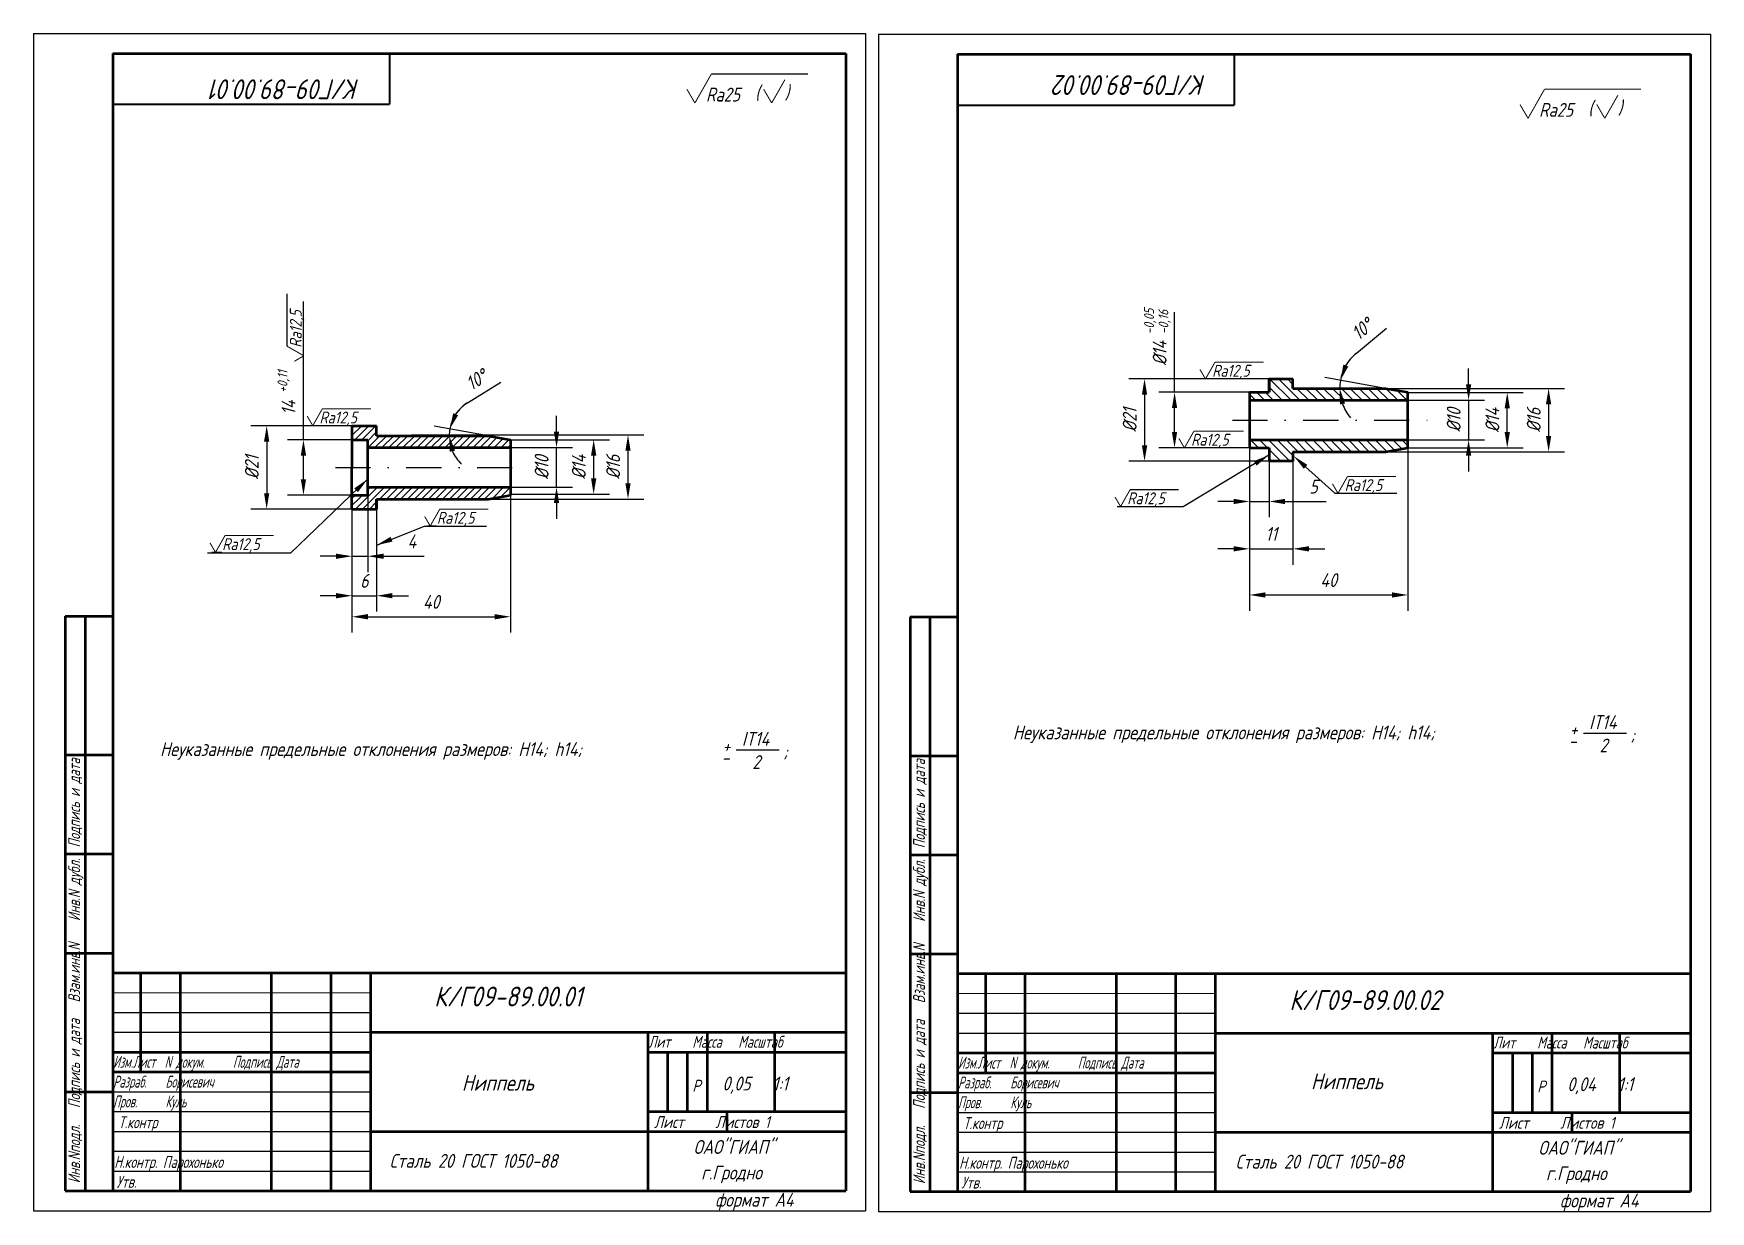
# Model space of a CAD drawing. Header units: inches. Extents: x 326 to 966, y 2319 to 2918.
# Drawn here: x 325.9 to 749.1, y 2621.2 to 2918.4 of the extents above; entities that cross this region are included whole.
import ezdxf

# ---------------------------------------------------------------- set-up
doc = ezdxf.new("R2010")
doc.units = ezdxf.units.IN
doc.header["$LTSCALE"] = 0.7
doc.header["$MEASUREMENT"] = 0
doc.linetypes.add('DASHDOT', pattern=[25.4, 12.7, -6.35, 0, -6.35])
doc.styles.add('ROMANC', font='romanc', dxfattribs={"width": 0.8, "oblique": 15, "height": 3.5})
doc.styles.get("Standard").update_dxf_attribs({"font": 'romand.shx', "width": 0.8, "oblique": 15, "height": 3.5})
doc.dimstyles.get("Standard").update_dxf_attribs({"dimtxt": 3.5, "dimasz": 4, "dimexe": 4, "dimexo": 0, "dimgap": 2, "dimtad": 1, "dimdec": 0, "dimdsep": 46, "dimtxsty": 'Standard', "dimcen": 0.09, "dimadec": 0, "dimazin": 0, "dimtfac": 1, "dimtdec": 0, "dimtmove": 0, "dimatfit": 3, "dimfxl": 0, "dimtolj": 1, "dimtzin": 0, "dimlwd": 25, "dimlwe": 25, "dimarcsym": 0})

# ---------------------------------------------------------------- blocks, each defined once
blk = doc.blocks.new('*D117')
at = {"color": 0, "linetype": 'Continuous', "lineweight": 25}
for p, q in [((667.21, 2828.86), (712.26, 2828.86)), ((708.26, 2824.86), (708.26, 2816.88)), ((667.09, 2812.88), (712.26, 2812.88))]:
    blk.add_line(p, q, dxfattribs=at)
for points in [[(707.59, 2824.86), (708.92, 2824.86), (708.26, 2828.86)], [(707.59, 2816.88), (708.92, 2816.88), (708.26, 2812.88)]]:
    blk.add_solid(points, dxfattribs=at)
at = {"layer": 'DEFPOINTS', "color": 0, "linetype": 'Continuous', "lineweight": 25}
for p in [(667.21, 2828.86), (667.09, 2812.88), (708.26, 2812.88)]:
    blk.add_point(p, dxfattribs=at)
at = {"color": 0, "linetype": 'Continuous', "lineweight": 25, "insert": (704.51, 2820.87), "char_height": 3.5, "attachment_point": 5, "rotation": 90}
blk.add_mtext('\\A1;%%C16', dxfattribs=at)
blk = doc.blocks.new('*D118')
at = {"color": 0, "linetype": 'Continuous', "lineweight": 25}
for p, q in [((632.75, 2813.88), (632.75, 2772.75)), ((672.75, 2814.34), (672.75, 2772.75)), ((636.75, 2776.75), (668.75, 2776.75))]:
    blk.add_line(p, q, dxfattribs=at)
for points in [[(636.75, 2777.41), (636.75, 2776.08), (632.75, 2776.75)], [(668.75, 2777.41), (668.75, 2776.08), (672.75, 2776.75)]]:
    blk.add_solid(points, dxfattribs=at)
at = {"layer": 'DEFPOINTS', "color": 0, "linetype": 'Continuous', "lineweight": 25}
for p in [(632.75, 2813.88), (672.75, 2814.34), (672.75, 2776.75)]:
    blk.add_point(p, dxfattribs=at)
at = {"color": 0, "linetype": 'Continuous', "lineweight": 25, "insert": (652.75, 2780.5), "char_height": 3.5, "attachment_point": 5}
blk.add_mtext('\\A1;40', dxfattribs=at)
blk = doc.blocks.new('*D120')
at = {"color": 0, "linetype": 'Continuous', "lineweight": 25}
for p, q in [((637.75, 2831.28), (602.28, 2831.28)), ((606.28, 2827.28), (606.28, 2814.48)), ((637.75, 2810.48), (602.28, 2810.48))]:
    blk.add_line(p, q, dxfattribs=at)
for points in [[(605.62, 2827.28), (606.95, 2827.28), (606.28, 2831.28)], [(605.62, 2814.48), (606.95, 2814.48), (606.28, 2810.48)]]:
    blk.add_solid(points, dxfattribs=at)
at = {"layer": 'DEFPOINTS', "color": 0, "linetype": 'Continuous', "lineweight": 25}
for p in [(637.75, 2831.28), (606.28, 2810.48), (637.75, 2810.48)]:
    blk.add_point(p, dxfattribs=at)
at = {"color": 0, "linetype": 'Continuous', "lineweight": 25, "insert": (602.53, 2820.88), "char_height": 3.5, "attachment_point": 5, "rotation": 90}
blk.add_mtext('\\A1;%%C21', dxfattribs=at)
blk = doc.blocks.new('*D121')
at = {"color": 0, "linetype": 'Continuous', "lineweight": 25}
for p, q in [((613.85, 2827.88), (613.85, 2843.62)), ((632.75, 2827.88), (609.85, 2827.88)), ((613.85, 2817.88), (613.85, 2823.88)), ((632.8, 2813.88), (609.85, 2813.88))]:
    blk.add_line(p, q, dxfattribs=at)
for points in [[(613.19, 2823.88), (614.52, 2823.88), (613.85, 2827.88)], [(613.19, 2817.88), (614.52, 2817.88), (613.85, 2813.88)]]:
    blk.add_solid(points, dxfattribs=at)
at = {"layer": 'DEFPOINTS', "color": 0, "linetype": 'Continuous', "lineweight": 25}
for p in [(632.75, 2827.88), (613.85, 2813.88), (632.8, 2813.88)]:
    blk.add_point(p, dxfattribs=at)
at = {"color": 0, "linetype": 'Continuous', "lineweight": 25, "insert": (610.1, 2837.75), "char_height": 3.5, "attachment_point": 5, "rotation": 90}
blk.add_mtext('\\A1;%%C14', dxfattribs=at)
blk = doc.blocks.new('*D122')
at = {"color": 0, "linetype": 'Continuous', "lineweight": 25}
for p, q in [((688.06, 2829.88), (688.06, 2833.88)), ((672.75, 2825.88), (692.06, 2825.88)), ((688.06, 2825.88), (688.06, 2815.88)), ((672.75, 2815.88), (692.06, 2815.88)), ((688.06, 2811.88), (688.06, 2807.88))]:
    blk.add_line(p, q, dxfattribs=at)
for points in [[(687.4, 2829.88), (688.73, 2829.88), (688.06, 2825.88)], [(687.4, 2811.88), (688.73, 2811.88), (688.06, 2815.88)]]:
    blk.add_solid(points, dxfattribs=at)
at = {"layer": 'DEFPOINTS', "color": 0, "linetype": 'Continuous', "lineweight": 25}
for p in [(672.75, 2825.88), (672.75, 2815.88), (688.06, 2815.88)]:
    blk.add_point(p, dxfattribs=at)
at = {"color": 0, "linetype": 'Continuous', "lineweight": 25, "insert": (684.31, 2820.88), "char_height": 3.5, "attachment_point": 5, "rotation": 90}
blk.add_mtext('\\A1;%%C10', dxfattribs=at)
blk = doc.blocks.new('*D123')
at = {"color": 0, "linetype": 'Continuous', "lineweight": 25}
for p, q in [((632.75, 2813.88), (632.75, 2784.39)), ((643.75, 2810.48), (643.75, 2784.39)), ((628.75, 2788.39), (624.75, 2788.39)), ((632.75, 2788.39), (643.75, 2788.39)), ((647.75, 2788.39), (651.75, 2788.39))]:
    blk.add_line(p, q, dxfattribs=at)
for points in [[(628.75, 2789.06), (628.75, 2787.72), (632.75, 2788.39)], [(647.75, 2789.06), (647.75, 2787.72), (643.75, 2788.39)]]:
    blk.add_solid(points, dxfattribs=at)
at = {"layer": 'DEFPOINTS', "color": 0, "linetype": 'Continuous', "lineweight": 25}
for p in [(632.75, 2813.88), (643.75, 2810.48), (643.75, 2788.39)]:
    blk.add_point(p, dxfattribs=at)
at = {"color": 0, "linetype": 'Continuous', "lineweight": 25, "insert": (638.25, 2792.14), "char_height": 3.5, "attachment_point": 5}
blk.add_mtext('\\A1;11', dxfattribs=at)
blk = doc.blocks.new('*D124')
at = {"color": 0, "linetype": 'Continuous', "lineweight": 25}
for p, q in [((632.75, 2813.93), (632.75, 2796.34)), ((637.75, 2810.48), (637.75, 2796.34)), ((628.75, 2800.34), (624.75, 2800.34)), ((632.75, 2800.34), (637.75, 2800.34)), ((641.75, 2800.34), (652.11, 2800.34))]:
    blk.add_line(p, q, dxfattribs=at)
for points in [[(628.75, 2801.01), (628.75, 2799.67), (632.75, 2800.34)], [(641.75, 2801.01), (641.75, 2799.67), (637.75, 2800.34)]]:
    blk.add_solid(points, dxfattribs=at)
at = {"layer": 'DEFPOINTS', "color": 0, "linetype": 'Continuous', "lineweight": 25}
for p in [(632.75, 2813.93), (637.75, 2810.48), (637.75, 2800.34)]:
    blk.add_point(p, dxfattribs=at)
at = {"color": 0, "linetype": 'Continuous', "lineweight": 25, "insert": (648.93, 2804.09), "char_height": 3.5, "attachment_point": 5}
blk.add_mtext('\\A1;5', dxfattribs=at)
blk = doc.blocks.new('*D125')
at = {"color": 0, "linetype": 'Continuous', "lineweight": 25}
for p, q in [((659.75, 2837.79), (667.37, 2844.07)), ((667.09, 2828.88), (651.78, 2831.58))]:
    blk.add_line(p, q, dxfattribs=at)
for start, end in [(129.4548, 170), (130.0941, 150.0471), (170, 180), (199.9529, 219.9059)]:
    blk.add_arc((667.09, 2828.88), 11.54, start, end, dxfattribs=at)
for points in [[(657.71, 2834.41), (656.46, 2834.87), (655.72, 2830.88)], [(655.58, 2824.82), (656.89, 2825.05), (655.54, 2828.88)]]:
    blk.add_solid(points, dxfattribs=at)
at = {"layer": 'DEFPOINTS', "color": 0, "linetype": 'Continuous', "lineweight": 25}
for p in [(643.75, 2828.88), (655.56, 2829.55), (667.09, 2828.88), (667.09, 2828.88), (672.74, 2827.88)]:
    blk.add_point(p, dxfattribs=at)
at = {"color": 0, "linetype": 'Continuous', "lineweight": 25, "insert": (661.18, 2843.82), "char_height": 3.5, "attachment_point": 5, "rotation": 39.4548}
blk.add_mtext('\\A1;10°', dxfattribs=at)
blk = doc.blocks.new('*D126')
at = {"color": 0, "linetype": 'Continuous', "lineweight": 25}
for p, q in [((421.26, 2817.12), (479.92, 2817.12)), ((475.92, 2804.93), (475.92, 2813.12)), ((417.48, 2800.93), (479.92, 2800.93))]:
    blk.add_line(p, q, dxfattribs=at)
for points in [[(475.25, 2813.12), (476.58, 2813.12), (475.92, 2817.12)], [(475.25, 2804.93), (476.58, 2804.93), (475.92, 2800.93)]]:
    blk.add_solid(points, dxfattribs=at)
at = {"layer": 'DEFPOINTS', "color": 0, "linetype": 'Continuous', "lineweight": 25}
for p in [(421.26, 2817.12), (475.92, 2817.12), (417.48, 2800.93)]:
    blk.add_point(p, dxfattribs=at)
at = {"color": 0, "linetype": 'Continuous', "lineweight": 25, "insert": (472.17, 2809.03), "char_height": 3.5, "attachment_point": 5, "rotation": 90}
blk.add_mtext('\\A1;%%C16', dxfattribs=at)
blk = doc.blocks.new('*D127')
at = {"color": 0, "linetype": 'Continuous', "lineweight": 25}
for p, q in [((457.88, 2817.93), (457.88, 2821.93)), ((446.26, 2813.93), (461.88, 2813.93)), ((457.88, 2803.93), (457.88, 2813.93)), ((446.26, 2803.93), (461.88, 2803.93)), ((457.88, 2799.93), (457.88, 2795.93))]:
    blk.add_line(p, q, dxfattribs=at)
for points in [[(457.21, 2817.93), (458.55, 2817.93), (457.88, 2813.93)], [(457.21, 2799.93), (458.55, 2799.93), (457.88, 2803.93)]]:
    blk.add_solid(points, dxfattribs=at)
at = {"layer": 'DEFPOINTS', "color": 0, "linetype": 'Continuous', "lineweight": 25}
for p in [(446.26, 2813.93), (457.88, 2813.93), (446.26, 2803.93)]:
    blk.add_point(p, dxfattribs=at)
at = {"color": 0, "linetype": 'Continuous', "lineweight": 25, "insert": (454.13, 2808.93), "char_height": 3.5, "attachment_point": 5, "rotation": 90}
blk.add_mtext('\\A1;%%C10', dxfattribs=at)
blk = doc.blocks.new('*D128')
at = {"color": 0, "linetype": 'Continuous', "lineweight": 25}
for p, q in [((406.26, 2798.43), (406.26, 2772.56)), ((412.48, 2798.43), (412.48, 2772.56)), ((402.26, 2776.56), (398.26, 2776.56)), ((406.26, 2776.56), (412.48, 2776.56)), ((416.48, 2776.56), (420.48, 2776.56))]:
    blk.add_line(p, q, dxfattribs=at)
for points in [[(402.26, 2777.23), (402.26, 2775.89), (406.26, 2776.56)], [(416.48, 2777.23), (416.48, 2775.89), (412.48, 2776.56)]]:
    blk.add_solid(points, dxfattribs=at)
at = {"layer": 'DEFPOINTS', "color": 0, "linetype": 'Continuous', "lineweight": 25}
for p in [(406.26, 2798.43), (412.48, 2798.43), (412.48, 2776.56)]:
    blk.add_point(p, dxfattribs=at)
at = {"color": 0, "linetype": 'Continuous', "lineweight": 25, "insert": (409.37, 2780.31), "char_height": 3.5, "attachment_point": 5}
blk.add_mtext('\\A1;6', dxfattribs=at)
blk = doc.blocks.new('*D129')
at = {"color": 0, "linetype": 'Continuous', "lineweight": 25}
for p, q in [((410.26, 2801.93), (410.26, 2782.52)), ((406.26, 2798.43), (406.26, 2782.52)), ((402.26, 2786.52), (398.26, 2786.52)), ((406.26, 2786.52), (410.26, 2786.52)), ((414.26, 2786.52), (424.44, 2786.52))]:
    blk.add_line(p, q, dxfattribs=at)
for points in [[(402.26, 2787.18), (402.26, 2785.85), (406.26, 2786.52)], [(414.26, 2787.18), (414.26, 2785.85), (410.26, 2786.52)]]:
    blk.add_solid(points, dxfattribs=at)
at = {"layer": 'DEFPOINTS', "color": 0, "linetype": 'Continuous', "lineweight": 25}
for p in [(410.26, 2801.93), (406.26, 2798.43), (410.26, 2786.52)]:
    blk.add_point(p, dxfattribs=at)
at = {"color": 0, "linetype": 'Continuous', "lineweight": 25, "insert": (421.35, 2790.27), "char_height": 3.5, "attachment_point": 5}
blk.add_mtext('\\A1;4', dxfattribs=at)
blk = doc.blocks.new('*D130')
at = {"color": 0, "linetype": 'Continuous', "lineweight": 25}
for p, q in [((406.26, 2819.43), (380.73, 2819.43)), ((384.73, 2815.43), (384.73, 2802.43)), ((406.26, 2798.43), (380.73, 2798.43))]:
    blk.add_line(p, q, dxfattribs=at)
for points in [[(384.06, 2815.43), (385.39, 2815.43), (384.73, 2819.43)], [(384.06, 2802.43), (385.39, 2802.43), (384.73, 2798.43)]]:
    blk.add_solid(points, dxfattribs=at)
at = {"layer": 'DEFPOINTS', "color": 0, "linetype": 'Continuous', "lineweight": 25}
for p in [(406.26, 2819.43), (384.73, 2798.43), (406.26, 2798.43)]:
    blk.add_point(p, dxfattribs=at)
at = {"color": 0, "linetype": 'Continuous', "lineweight": 25, "insert": (380.98, 2808.93), "char_height": 3.5, "attachment_point": 5, "rotation": 90}
blk.add_mtext('\\A1;%%C21', dxfattribs=at)
blk = doc.blocks.new('*D131')
at = {"color": 0, "linetype": 'Continuous', "lineweight": 25}
for p, q in [((394.01, 2815.93), (394.01, 2828.07)), ((406.26, 2815.93), (390.01, 2815.93)), ((394.01, 2805.93), (394.01, 2811.93)), ((406.26, 2801.93), (390.01, 2801.93))]:
    blk.add_line(p, q, dxfattribs=at)
for points in [[(393.34, 2811.93), (394.67, 2811.93), (394.01, 2815.93)], [(393.34, 2805.93), (394.67, 2805.93), (394.01, 2801.93)]]:
    blk.add_solid(points, dxfattribs=at)
at = {"layer": 'DEFPOINTS', "color": 0, "linetype": 'Continuous', "lineweight": 25}
for p in [(406.26, 2815.93), (394.01, 2801.93), (406.26, 2801.93)]:
    blk.add_point(p, dxfattribs=at)
at = {"color": 0, "linetype": 'Continuous', "lineweight": 25, "insert": (390.26, 2824), "char_height": 3.5, "attachment_point": 5, "rotation": 90}
blk.add_mtext('\\A1;14', dxfattribs=at)
blk = doc.blocks.new('*D132')
at = {"color": 0, "linetype": 'Continuous', "lineweight": 25}
for p, q in [((446.26, 2802.17), (446.26, 2767.25)), ((406.26, 2774.81), (406.26, 2767.25)), ((410.26, 2771.25), (442.26, 2771.25))]:
    blk.add_line(p, q, dxfattribs=at)
for points in [[(410.26, 2771.92), (410.26, 2770.59), (406.26, 2771.25)], [(442.26, 2771.92), (442.26, 2770.59), (446.26, 2771.25)]]:
    blk.add_solid(points, dxfattribs=at)
at = {"layer": 'DEFPOINTS', "color": 0, "linetype": 'Continuous', "lineweight": 25}
for p in [(446.26, 2802.17), (406.26, 2774.81), (446.26, 2771.25)]:
    blk.add_point(p, dxfattribs=at)
at = {"color": 0, "linetype": 'Continuous', "lineweight": 25, "insert": (426.26, 2775), "char_height": 3.5, "attachment_point": 5}
blk.add_mtext('\\A1;40', dxfattribs=at)
blk = doc.blocks.new('*D133')
at = {"color": 0, "linetype": 'Continuous', "lineweight": 25}
for p, q in [((446.26, 2815.93), (471.25, 2815.93)), ((467.25, 2811.93), (467.25, 2806.17)), ((446.26, 2802.17), (471.25, 2802.17))]:
    blk.add_line(p, q, dxfattribs=at)
for points in [[(466.59, 2811.93), (467.92, 2811.93), (467.25, 2815.93)], [(466.59, 2806.17), (467.92, 2806.17), (467.25, 2802.17)]]:
    blk.add_solid(points, dxfattribs=at)
at = {"layer": 'DEFPOINTS', "color": 0, "linetype": 'Continuous', "lineweight": 25}
for p in [(446.26, 2815.93), (446.26, 2802.17), (467.25, 2802.17)]:
    blk.add_point(p, dxfattribs=at)
at = {"color": 0, "linetype": 'Continuous', "lineweight": 25, "insert": (463.5, 2809.05), "char_height": 3.5, "attachment_point": 5, "rotation": 90}
blk.add_mtext('\\A1;%%C14', dxfattribs=at)
blk = doc.blocks.new('*D134')
at = {"color": 0, "linetype": 'Continuous', "lineweight": 25}
for p, q in [((672.75, 2827.81), (701.82, 2827.81)), ((697.82, 2817.88), (697.82, 2823.81)), ((672.75, 2813.88), (701.82, 2813.88))]:
    blk.add_line(p, q, dxfattribs=at)
for points in [[(697.16, 2823.81), (698.49, 2823.81), (697.82, 2827.81)], [(697.16, 2817.88), (698.49, 2817.88), (697.82, 2813.88)]]:
    blk.add_solid(points, dxfattribs=at)
at = {"layer": 'DEFPOINTS', "color": 0, "linetype": 'Continuous', "lineweight": 25}
for p in [(672.75, 2827.81), (697.82, 2827.81), (672.75, 2813.88)]:
    blk.add_point(p, dxfattribs=at)
at = {"color": 0, "linetype": 'Continuous', "lineweight": 25, "insert": (694.07, 2820.85), "char_height": 3.5, "attachment_point": 5, "rotation": 90}
blk.add_mtext('\\A1;%%C14', dxfattribs=at)
blk = doc.blocks.new('*D135')
at = {"color": 0, "linetype": 'Continuous', "lineweight": 25}
for p, q in [((435.42, 2825.26), (443.81, 2830.46)), ((440.59, 2816.93), (427, 2819.33))]:
    blk.add_line(p, q, dxfattribs=at)
for start, end in [(121.8227, 170), (122.8986, 146.4493), (170, 180), (203.5507, 227.1014)]:
    blk.add_arc((440.59, 2816.93), 9.8, start, end, dxfattribs=at)
for points in [[(433.04, 2822.1), (431.8, 2822.59), (430.94, 2818.63)], [(430.95, 2812.88), (432.26, 2813.15), (430.79, 2816.93)]]:
    blk.add_solid(points, dxfattribs=at)
at = {"layer": 'DEFPOINTS', "color": 0, "linetype": 'Continuous', "lineweight": 25}
for p in [(412.48, 2816.93), (430.81, 2817.5), (440.59, 2816.93), (440.59, 2816.93), (446.26, 2815.93)]:
    blk.add_point(p, dxfattribs=at)
at = {"color": 0, "linetype": 'Continuous', "lineweight": 25, "insert": (437.64, 2831.05), "char_height": 3.5, "attachment_point": 5, "rotation": 31.8227}
blk.add_mtext('\\A1;10°', dxfattribs=at)

msp = doc.modelspace()

# ---------------------------------------------------------------- hatches: boundary and pattern name
at = {"linetype": 'Continuous', "lineweight": 25}
h = msp.add_hatch(dxfattribs=at)
h.set_pattern_fill('ANSI31', color=256, scale=10, angle=180, style=0)
h.set_pattern_definition([(225, (1935.1846, 3831.4732), (0.8838835, -0.8838835), [])])
h.paths.add_polyline_path([(408.26, 2801.93), (406.26, 2801.93), (406.26, 2798.43), (408.26, 2798.43)])

# ---------------------------------------------------------------- linework, layer by layer
for p, q in [((325.89, 2918.4), (325.89, 2621.4)), ((325.89, 2918.4), (535.89, 2918.4)), ((535.89, 2918.4), (535.89, 2621.4)), ((539.11, 2918.2), (539.11, 2621.2)), ((539.11, 2918.2), (749.11, 2918.2)), ((749.11, 2918.2), (749.11, 2621.2)), ((637.75, 2831.28), (641.75, 2831.28)), ((412.48, 2818.53), (412.48, 2819.43)), ((632.75, 2813.88), (637.75, 2813.88)), ((637.75, 2810.48), (641.75, 2810.48)), ((412.48, 2799.33), (412.48, 2798.43)), ((325.89, 2621.4), (535.89, 2621.4)), ((539.11, 2621.2), (749.11, 2621.2))]:
    msp.add_line(p, q)
at = {"lineweight": 50}
for p, q in [((345.89, 2913.4), (345.89, 2626.4)), ((345.89, 2913.4), (530.89, 2913.4)), ((530.89, 2913.4), (530.89, 2626.4)), ((559.11, 2913.2), (559.11, 2626.2)), ((559.11, 2913.2), (744.11, 2913.2)), ((744.11, 2913.2), (744.11, 2626.2)), ((632.75, 2827.88), (637.75, 2827.88)), ((632.75, 2827.88), (632.75, 2813.88)), ((635.75, 2827.88), (637.75, 2827.88)), ((637.75, 2831.28), (643.75, 2831.28)), ((637.75, 2831.28), (637.75, 2827.88)), ((637.75, 2827.88), (637.75, 2831.28)), ((643.75, 2828.88), (643.75, 2831.28)), ((672.75, 2813.88), (672.75, 2827.88)), ((632.75, 2825.88), (672.75, 2825.88)), ((406.26, 2819.43), (406.26, 2808.93)), ((406.26, 2815.93), (410.26, 2815.93)), ((410.26, 2801.93), (410.26, 2815.93)), ((412.48, 2816.93), (440.59, 2816.93)), ((446.26, 2815.93), (446.26, 2801.93)), ((632.75, 2815.88), (672.75, 2815.88)), ((410.26, 2813.93), (446.26, 2813.93)), ((632.75, 2813.88), (637.75, 2813.88)), ((637.75, 2813.88), (637.75, 2810.48)), ((643.75, 2812.88), (643.75, 2810.48)), ((406.26, 2798.43), (406.26, 2808.93)), ((406.26, 2801.93), (410.26, 2801.93)), ((410.26, 2803.93), (446.26, 2803.93)), ((412.48, 2798.43), (412.48, 2800.93)), ((412.48, 2800.93), (412.48, 2798.43)), ((412.48, 2800.93), (421.26, 2800.93)), ((412.48, 2800.93), (440.59, 2800.93)), ((333.89, 2771.4), (333.89, 2626.4)), ((333.89, 2771.4), (345.89, 2771.4)), ((338.89, 2771.4), (338.89, 2626.4)), ((547.11, 2771.2), (547.11, 2626.2)), ((547.11, 2771.2), (559.11, 2771.2)), ((552.11, 2771.2), (552.11, 2626.2)), ((333.89, 2736.4), (345.89, 2736.4)), ((547.11, 2736.2), (559.11, 2736.2)), ((333.89, 2711.4), (345.89, 2711.4)), ((547.11, 2711.2), (559.11, 2711.2)), ((333.89, 2686.4), (345.89, 2686.4)), ((547.11, 2686.2), (559.11, 2686.2)), ((345.89, 2681.4), (530.89, 2681.4)), ((352.89, 2681.4), (352.89, 2656.4)), ((362.89, 2681.4), (362.89, 2626.4)), ((385.89, 2681.4), (385.89, 2626.4)), ((400.89, 2681.4), (400.89, 2626.4)), ((410.89, 2681.4), (410.89, 2626.4)), ((559.11, 2681.2), (744.11, 2681.2)), ((566.11, 2681.2), (566.11, 2656.2)), ((576.11, 2681.2), (576.11, 2626.2)), ((599.11, 2681.2), (599.11, 2626.2)), ((614.11, 2681.2), (614.11, 2626.2)), ((624.11, 2681.2), (624.11, 2626.2)), ((480.89, 2666.4), (480.89, 2626.4)), ((495.89, 2666.4), (495.89, 2646.4)), ((512.89, 2666.4), (512.89, 2646.4)), ((694.11, 2666.2), (694.11, 2626.2)), ((709.11, 2666.2), (709.11, 2646.2)), ((726.11, 2666.2), (726.11, 2646.2)), ((345.89, 2661.4), (410.89, 2661.4)), ((480.89, 2661.4), (530.89, 2661.4)), ((485.89, 2661.4), (485.89, 2646.4)), ((490.89, 2661.4), (490.89, 2646.4)), ((559.11, 2661.2), (624.11, 2661.2)), ((694.11, 2661.2), (744.11, 2661.2)), ((699.11, 2661.2), (699.11, 2646.2)), ((704.11, 2661.2), (704.11, 2646.2)), ((345.89, 2656.4), (410.89, 2656.4)), ((559.11, 2656.2), (624.11, 2656.2)), ((333.89, 2651.4), (345.89, 2651.4)), ((547.11, 2651.2), (559.11, 2651.2)), ((480.89, 2646.4), (530.89, 2646.4)), ((500.89, 2646.4), (500.89, 2641.4)), ((694.11, 2646.2), (744.11, 2646.2)), ((714.11, 2646.2), (714.11, 2641.2)), ((333.89, 2626.4), (530.89, 2626.4)), ((547.11, 2626.2), (744.11, 2626.2))]:
    msp.add_line(p, q, dxfattribs=at)
at = {"linetype": 'Continuous', "lineweight": 25}
for p, q in [((394.01, 2828.07), (394.01, 2850.77)), ((613.84, 2827.88), (613.84, 2848.1)), ((408.72, 2819.43), (406.26, 2816.97)), ((406.95, 2819.43), (406.26, 2818.74)), ((409.35, 2819.33), (406.88, 2819.33)), ((410.49, 2819.43), (406.99, 2815.93)), ((412.26, 2819.43), (408.76, 2815.93)), ((412.48, 2817.89), (410.26, 2815.67)), ((413.29, 2816.93), (410.26, 2813.9)), ((415.06, 2816.93), (412.06, 2813.93)), ((416.83, 2816.93), (413.83, 2813.93)), ((418.6, 2816.93), (415.6, 2813.93)), ((420.36, 2816.93), (417.36, 2813.93)), ((422.13, 2816.93), (419.13, 2813.93)), ((423.9, 2816.93), (420.9, 2813.93)), ((425.67, 2816.93), (422.67, 2813.93)), ((427.44, 2816.93), (424.44, 2813.93)), ((429.2, 2816.93), (426.2, 2813.93)), ((430.97, 2816.93), (427.97, 2813.93)), ((432.74, 2816.93), (429.74, 2813.93)), ((434.51, 2816.93), (431.51, 2813.93)), ((436.27, 2816.93), (433.27, 2813.93)), ((438.04, 2816.93), (435.04, 2813.93)), ((439.81, 2816.93), (436.81, 2813.93)), ((441.43, 2816.78), (438.58, 2813.93)), ((442.93, 2816.52), (440.35, 2813.93)), ((444.44, 2816.25), (442.11, 2813.93)), ((445.94, 2815.99), (443.88, 2813.93)), ((446.26, 2814.54), (445.65, 2813.93)), ((446.26, 2813.93), (435.29, 2813.93)), ((446.42, 2813.98), (446.35, 2814.05)), ((412.67, 2803.93), (408.26, 2799.53)), ((408.9, 2801.93), (408.26, 2801.29)), ((414.44, 2803.93), (408.94, 2798.43)), ((410.9, 2803.93), (410.26, 2803.29)), ((412.67, 2803.93), (411.26, 2802.53)), ((416.2, 2803.93), (413.2, 2800.93)), ((417.97, 2803.93), (414.97, 2800.93)), ((419.74, 2803.93), (416.74, 2800.93)), ((417.26, 2803.93), (417.71, 2803.93)), ((421.51, 2803.93), (418.51, 2800.93)), ((423.27, 2803.93), (420.27, 2800.93)), ((425.04, 2803.93), (422.04, 2800.93)), ((426.81, 2803.93), (423.81, 2800.93)), ((428.58, 2803.93), (425.58, 2800.93)), ((430.35, 2803.93), (427.35, 2800.93)), ((432.11, 2803.93), (429.11, 2800.93)), ((433.88, 2803.93), (430.88, 2800.93)), ((435.65, 2803.93), (432.65, 2800.93)), ((437.42, 2803.93), (434.42, 2800.93)), ((446.26, 2803.93), (435.29, 2803.93)), ((439.18, 2803.93), (436.18, 2800.93)), ((440.95, 2803.93), (437.95, 2800.93)), ((442.72, 2803.93), (439.72, 2800.93)), ((444.49, 2803.93), (441.68, 2801.12)), ((446.26, 2803.93), (443.83, 2801.5)), ((446.26, 2802.17), (445.97, 2801.88)), ((654.3, 2802.4), (669.98, 2802.4)), ((412.48, 2800.21), (410.7, 2798.43)), ((412.48, 2798.69), (412.23, 2798.43)), ((412.48, 2798.44), (412.47, 2798.43)), ((601.8, 2798.99), (599.34, 2798.99)), ((427.57, 2794.07), (425.11, 2794.07)), ((373.38, 2787.43), (370.92, 2787.43))]:
    msp.add_line(p, q, dxfattribs=at)
at = {"color": 0}
for p, q in [((634.27, 2825.88), (632.75, 2827.4)), ((636.52, 2825.88), (634.52, 2827.88)), ((638.76, 2825.88), (636.76, 2827.88)), ((641.01, 2825.88), (637.75, 2829.14)), ((643.25, 2825.88), (637.85, 2831.28)), ((641.75, 2829.63), (640.1, 2831.28)), ((645.5, 2825.88), (640.1, 2831.28)), ((643.75, 2829.87), (642.34, 2831.28)), ((647.74, 2825.88), (644.74, 2828.88)), ((649.99, 2825.88), (646.99, 2828.88)), ((652.23, 2825.88), (649.23, 2828.88)), ((654.48, 2825.88), (651.48, 2828.88)), ((656.72, 2825.88), (653.72, 2828.88)), ((658.97, 2825.88), (655.97, 2828.88)), ((661.21, 2825.88), (658.21, 2828.88)), ((663.46, 2825.88), (660.46, 2828.88)), ((665.7, 2825.88), (662.7, 2828.88)), ((667.95, 2825.88), (664.95, 2828.88)), ((670.19, 2825.88), (667.21, 2828.86)), ((672.44, 2825.88), (669.94, 2828.38)), ((672.75, 2827.81), (672.71, 2827.85)), ((635.04, 2813.88), (632.79, 2816.13)), ((637.29, 2813.88), (635.29, 2815.88)), ((642.93, 2810.48), (637.53, 2815.88)), ((643.75, 2811.91), (639.78, 2815.88)), ((645.03, 2812.88), (642.03, 2815.88)), ((647.27, 2812.88), (644.27, 2815.88)), ((649.52, 2812.88), (646.52, 2815.88)), ((651.76, 2812.88), (648.76, 2815.88)), ((654.01, 2812.88), (651.01, 2815.88)), ((656.25, 2812.88), (653.25, 2815.88)), ((658.5, 2812.88), (655.5, 2815.88)), ((660.74, 2812.88), (657.74, 2815.88)), ((662.99, 2812.88), (659.99, 2815.88)), ((665.23, 2812.88), (662.23, 2815.88)), ((667.42, 2812.94), (664.48, 2815.88)), ((669.33, 2813.27), (666.72, 2815.88)), ((671.23, 2813.61), (668.97, 2815.88)), ((672.75, 2814.34), (671.21, 2815.88)), ((632.8, 2813.88), (632.75, 2813.93)), ((640.69, 2810.48), (637.75, 2813.42)), ((638.44, 2810.48), (637.75, 2811.18)), ((412.69, 2800.93), (412.48, 2800.72))]:
    msp.add_line(p, q, dxfattribs=at)
at = {"color": 0, "linetype": 'ByBlock', "lineweight": 50}
for p, q in [((643.75, 2828.88), (667.09, 2828.88)), ((643.75, 2810.48), (637.75, 2810.48)), ((643.75, 2812.88), (667.09, 2812.88))]:
    msp.add_line(p, q, dxfattribs=at)
at = {"linetype": 'Continuous', "lineweight": 50}
for p, q in [((667.09, 2828.88), (672.74, 2827.88)), ((406.26, 2819.43), (412.48, 2819.43)), ((412.48, 2816.93), (412.48, 2819.43)), ((440.59, 2816.93), (446.26, 2815.93)), ((667.09, 2812.88), (672.74, 2813.88)), ((440.59, 2800.93), (446.26, 2801.93)), ((406.26, 2798.43), (412.48, 2798.43)), ((412.48, 2798.43), (412.48, 2800.93))]:
    msp.add_line(p, q, dxfattribs=at)
at = {"lineweight": 25}
for p, q in [((406.26, 2815.93), (406.26, 2819.43)), ((717.05, 2741.89), (727.88, 2741.89)), ((503.23, 2737.67), (514.06, 2737.67)), ((345.89, 2671.4), (410.89, 2671.4)), ((559.11, 2671.2), (624.11, 2671.2)), ((345.89, 2666.4), (410.89, 2666.4)), ((559.11, 2666.2), (624.11, 2666.2)), ((345.89, 2651.4), (410.89, 2651.4)), ((559.11, 2651.2), (624.11, 2651.2)), ((345.89, 2646.4), (410.89, 2646.4)), ((559.11, 2646.2), (624.11, 2646.2)), ((345.89, 2641.4), (410.89, 2641.4)), ((559.11, 2641.2), (624.11, 2641.2)), ((345.89, 2636.4), (410.89, 2636.4)), ((559.11, 2636.2), (624.11, 2636.2)), ((345.89, 2631.4), (410.89, 2631.4)), ((559.11, 2631.2), (624.11, 2631.2))]:
    msp.add_line(p, q, dxfattribs=at)
at = {"linetype": 'DASHDOT', "lineweight": 25}
for p, q in [((628.44, 2820.88), (679.2, 2820.88)), ((402.06, 2808.93), (450.56, 2808.93))]:
    msp.add_line(p, q, dxfattribs=at)
at = {"color": 0, "linetype": 'ByBlock'}
msp.add_line((412.48, 2800.93), (421.26, 2800.93), dxfattribs=at)
at = {"lineweight": 15}
for p, q in [((345.89, 2676.4), (410.89, 2676.4)), ((559.11, 2676.2), (624.11, 2676.2))]:
    msp.add_line(p, q, dxfattribs=at)
at = {"color": 1, "lineweight": 50}
for p, q in [((410.89, 2666.4), (530.89, 2666.4)), ((624.11, 2666.2), (744.11, 2666.2)), ((410.89, 2641.4), (530.89, 2641.4)), ((624.11, 2641.2), (744.11, 2641.2))]:
    msp.add_line(p, q, dxfattribs=at)
for points, const_width in [([(415.74, 2900.51), (415.74, 2913.51)], 0.5), ([(628.96, 2900.32), (628.96, 2913.32)], 0.5), ([(492.81, 2900.87), (496.97, 2908.21)], 0.25), ([(496.97, 2908.21), (521.33, 2908.21)], 0.3), ([(490.77, 2904.37), (492.81, 2900.87)], 0.25), ([(510.15, 2904.37), (512.18, 2900.87)], 0.25), ([(512.18, 2900.87), (515.52, 2906.75)], 0.25), ([(703.07, 2897.01), (707.23, 2904.35)], 0.25), ([(707.23, 2904.35), (731.59, 2904.35)], 0.3), ([(345.74, 2900.51), (415.74, 2900.51)], 0.5), ([(558.96, 2900.32), (628.96, 2900.32)], 0.5), ([(701.03, 2900.51), (703.07, 2897.01)], 0.25), ([(720.41, 2900.51), (722.44, 2897.01)], 0.25), ([(722.44, 2897.01), (725.78, 2902.89)], 0.25), ([(389.86, 2839.51), (389.86, 2852.73)], 0.3), ([(394.11, 2837.1), (389.86, 2839.51)], 0.25), ([(391.7, 2835.69), (394.11, 2837.1)], 0.25), ([(621.66, 2831.25), (624.07, 2835.49)], 0.25), ([(624.07, 2835.49), (636.33, 2835.49)], 0.3), ([(620.26, 2833.66), (621.66, 2831.25)], 0.25), ([(396.36, 2819.46), (398.77, 2823.7)], 0.25), ([(398.77, 2823.7), (411.04, 2823.7)], 0.3), ([(394.96, 2821.87), (396.36, 2819.46)], 0.25), ([(614.95, 2816.26), (616.35, 2813.85)], 0.25), ([(616.35, 2813.85), (618.76, 2818.09)], 0.25), ([(618.76, 2818.09), (631.27, 2818.09)], 0.3), ([(655.1, 2802.4), (657.51, 2806.65)], 0.25), ([(657.51, 2806.65), (669.77, 2806.65)], 0.3), ([(600.23, 2799.06), (602.64, 2803.31)], 0.25), ([(602.64, 2803.31), (614.9, 2803.31)], 0.3), ([(653.7, 2804.81), (655.1, 2802.4)], 0.25), ([(426, 2794.14), (428.41, 2798.39)], 0.25), ([(428.41, 2798.39), (440.67, 2798.39)], 0.3), ([(598.82, 2801.47), (600.23, 2799.06)], 0.25), ([(424.6, 2796.55), (426, 2794.14)], 0.25), ([(370.41, 2789.91), (371.81, 2787.5)], 0.25), ([(371.81, 2787.5), (374.22, 2791.75)], 0.25), ([(374.22, 2791.75), (386.48, 2791.75)], 0.3)]:
    msp.add_lwpolyline(points, dxfattribs=dict(const_width=const_width))
at = {"linetype": 'Continuous', "lineweight": 25}
msp.add_lwpolyline([(646.94, 2809.07), (654.3, 2802.4)], dxfattribs=at)
msp.add_solid([(646.49, 2808.58), (643.97, 2811.76), (647.38, 2809.57)], dxfattribs=at)
at = {"layer": 'DEFPOINTS', "color": 0, "linetype": 'ByBlock'}
for p in [(641.75, 2831.28), (635.75, 2820.88), (412.48, 2818.53), (641.75, 2810.48), (412.48, 2799.33)]:
    msp.add_point(p, dxfattribs=at)

# ---------------------------------------------------------------- texts
at = {"style": 'ROMANC', "oblique": 15, "width": 0.8}
for s, p in [('(', (508, 2901.7)), (')', (515.49, 2901.83)), ('(', (718.26, 2897.84)), (')', (725.75, 2897.97))]:
    msp.add_text(s, height=3.5, dxfattribs=at).set_placement(p)
at = {"lineweight": 35, "char_height": 5, "width": 116.2188, "attachment_point": 1, "rotation": 180}
for s, insert in [('К/Г09-89.00.02 ', (621.84, 2902.9)), ('К/Г09-89.00.01 ', (408.25, 2901.84))]:
    msp.add_mtext(s, dxfattribs=dict(at, insert=insert))
at = {"lineweight": 25, "attachment_point": 1}
for s, insert, char_height, width in [('Ra25', (495.6, 2904.75), 3.5, 29.1251), ('Ra25', (705.85, 2900.89), 3.5, 29.1251), ('Ra12,5', (623.35, 2834.82), 3, 25.3892), ('Ra12,5', (398.05, 2823.03), 3, 25.3892), ('Ra12,5', (618.04, 2817.42), 3, 25.3892), ('Ra12,5', (656.79, 2805.97), 3, 25.3892), ('Ra12,5', (601.91, 2802.64), 3, 25.3892), ('Ra12,5', (427.69, 2797.71), 3, 25.3892), ('Ra12,5', (373.5, 2791.08), 3, 25.3892), ('Неуказанные предельные отклонения размеров: H14; h14; ', (573.06, 2743.82), 3.5, 158.004), ('+', (713.55, 2744.59), 3.5, 4.3989), ('IT14', (718.5, 2746.41), 3.5, 19.7907), (' Неуказанные предельные отклонения размеров: H14; h14; ', (355.97, 2739.61), 3.5, 158.004), ('+', (499.73, 2740.38), 3.5, 4.3989), ('IT14', (504.68, 2742.19), 3.5, 19.7907), ('-', (713.32, 2741.66), 3.5, 6.6548), ('2', (721.11, 2740.53), 3.5, 17.1446), (';', (728.93, 2743.25), 3.5, 9.0235), ('-', (499.51, 2737.44), 3.5, 6.6548), ('2', (507.29, 2736.32), 3.5, 17.1446), (';', (515.12, 2739.04), 3.5, 9.0235), ('{\\W0.7;Лит    Масса   Масштаб}', (481.09, 2665.51), 3, 48.3624), ('{\\W0.7;Лит    Масса   Масштаб}', (694.31, 2665.31), 3, 48.3624), ('{\\W0.6; Изм.Лист  N докум.      Подпись Дата\\P Разраб.    Борисевич\\P Пров.      Куль}', (344.81, 2660.45), 3, 75.9719), ('{\\W0.6; Изм.Лист  N докум.      Подпись Дата\\P Разраб.    Борисевич\\P Пров.      Куль}', (558.03, 2660.25), 3, 75.9719), ('Р', (492.17, 2654.43), 3, 4.7355), ('0,05   1:1', (499.74, 2655.23), 3.5, 30.5998), ('Р', (705.39, 2654.24), 3, 4.7355), ('0,04   1:1', (712.96, 2655.04), 3.5, 30.5998), ('{\\W0.7;Т.контр}', (347.32, 2645.19), 3, 65.7648), ('Лист     Листов 1', (482.5, 2645.26), 3, 49.4707), ('{\\W0.7;Т.контр}', (560.54, 2645), 3, 65.7648), ('Лист     Листов 1', (695.72, 2645.07), 3, 49.4707), ('{\\W0.7; Н.контр. Парохонько}', (344.87, 2635.18), 3, 40.546), ('Сталь 20 ГОСТ 1050-88', (415.74, 2635.71), 3.5, 67.3789), ('г.Гродно', (494.39, 2632.77), 3.5, 35.0627), ('{\\W0.7; Н.контр. Парохонько}', (558.09, 2634.98), 3, 40.546), ('Сталь 20 ГОСТ 1050-88', (629.25, 2635.52), 3.5, 67.3789), ('г.Гродно', (707.6, 2632.58), 3.5, 35.0627), ('{\\W0.7;Утв.     }', (346.81, 2630.19), 3, 39.2217), ('{\\W0.7;Утв.     }', (560.03, 2629.99), 3, 39.2217), ('формат А4', (497.91, 2625.91), 3.5, 32.7454), ('формат А4', (711.13, 2625.72), 3.5, 32.7454)]:
    msp.add_mtext(s, dxfattribs=dict(at, insert=insert, char_height=char_height, width=width))
at = {"lineweight": 25, "attachment_point": 1, "rotation": 90}
for s, insert, char_height, width in [('Ra12,5', (390.57, 2839.13), 3, 25.3892), ('-0,05', (606.17, 2842.51), 2.5, 14.2705), ('-0,16', (609.8, 2842.56), 2.5, 14.2705), ('+0,11', (387.47, 2827.76), 2.5, 14.2705), ('{\\W0.7; Инв.Nподл.   Подпись и дата   Взам.инв.N    Инв.N дубл.  Подпись и дата}', (334.65, 2626.92), 3, 144.2887), ('{\\W0.7; Инв.Nподл.   Подпись и дата   Взам.инв.N    Инв.N дубл.  Подпись и дата}', (547.87, 2626.72), 3, 144.2887)]:
    msp.add_mtext(s, dxfattribs=dict(at, insert=insert, char_height=char_height, width=width))
at = {"lineweight": 35, "attachment_point": 1}
for s, insert, char_height, width in [('К/Г09-89.00.01', (426.98, 2677.93), 5, 116.2188), ('К/Г09-89.00.02', (642.84, 2677.04), 5, 116.2188), ('ОАО"ГИАП"', (492.47, 2639.22), 3.5, 36.171), ('ОАО"ГИАП"', (705.69, 2639.02), 3.5, 36.171)]:
    msp.add_mtext(s, dxfattribs=dict(at, insert=insert, char_height=char_height, width=width))
at = {"lineweight": 30, "char_height": 4, "width": 61.9449, "attachment_point": 1}
for insert in [(433.99, 2655.67), (648.3, 2656.04)]:
    msp.add_mtext('Ниппель', dxfattribs=dict(at, insert=insert))

# ---------------------------------------------------------------- dimensions: what is measured, and where the dimension line sits
at = {"linetype": 'Continuous', "lineweight": 25}
for base, line1, line2, picture, middle in [((655.56, 2829.55), ((643.75, 2828.88), (667.09, 2828.88)), ((667.09, 2828.88), (672.74, 2827.88)), '*D125', (661.18, 2843.82)), ((430.81, 2817.5), ((412.48, 2816.93), (440.59, 2816.93)), ((440.59, 2816.93), (446.26, 2815.93)), '*D135', (437.64, 2831.05))]:
    dim = msp.add_angular_dim_2l(base=base, line1=line1, line2=line2, dimstyle='Standard', dxfattribs=at)
    dim.commit()
    dim.dimension.update_dxf_attribs({"geometry": picture, "text_midpoint": middle})
for base, p1, p2, picture, middle in [((613.85, 2813.88), (632.75, 2827.88), (632.8, 2813.88), '*D121', (613.85, 2837.75)), ((688.06, 2815.88), (672.75, 2825.88), (672.75, 2815.88), '*D122', (688.06, 2820.88)), ((457.88, 2813.93), (446.26, 2803.93), (446.26, 2813.93), '*D127', (457.88, 2808.93))]:
    dim = msp.add_linear_dim(base=base, p1=p1, p2=p2, angle=90, text='%%C<>', dimstyle='Standard', dxfattribs=at)
    dim.commit()
    dim.dimension.update_dxf_attribs({"geometry": picture, "text_midpoint": middle, "dimtype": 160})
dim = msp.add_linear_dim(base=(394.01, 2801.93), p1=(406.26, 2815.93), p2=(406.26, 2801.93), angle=90, dimstyle='Standard', dxfattribs=at)
dim.commit()
dim.dimension.update_dxf_attribs({"geometry": '*D131', "text_midpoint": (394.01, 2824), "dimtype": 160})
for base, p1, p2, text, picture, middle in [((606.28, 2810.48), (637.75, 2831.28), (637.75, 2810.48), '%%C<>', '*D120', (602.53, 2820.88)), ((708.26, 2812.88), (667.21, 2828.86), (667.09, 2812.88), '%%C16', '*D117', (704.51, 2820.87)), ((697.82, 2827.81), (672.75, 2813.88), (672.75, 2827.81), '%%C<>', '*D134', (694.07, 2820.85)), ((384.73, 2798.43), (406.26, 2819.43), (406.26, 2798.43), '%%C<>', '*D130', (380.98, 2808.93)), ((475.92, 2817.12), (417.48, 2800.93), (421.26, 2817.12), '%%C<>', '*D126', (472.17, 2809.03)), ((467.25, 2802.17), (446.26, 2815.93), (446.26, 2802.17), '%%C<>', '*D133', (463.5, 2809.05))]:
    dim = msp.add_linear_dim(base=base, p1=p1, p2=p2, angle=90, text=text, dimstyle='Standard', dxfattribs=at)
    dim.commit()
    dim.dimension.update_dxf_attribs({"geometry": picture, "text_midpoint": middle})
for base, p1, p2, picture, middle in [((637.75, 2800.34), (632.75, 2813.93), (637.75, 2810.48), '*D124', (648.93, 2804.09)), ((643.75, 2788.39), (632.75, 2813.88), (643.75, 2810.48), '*D123', (638.25, 2792.14)), ((672.75, 2776.75), (632.75, 2813.88), (672.75, 2814.34), '*D118', (652.75, 2780.5)), ((410.26, 2786.52), (406.26, 2798.43), (410.26, 2801.93), '*D129', (421.35, 2790.27)), ((446.26, 2771.25), (406.26, 2774.81), (446.26, 2802.17), '*D132', (426.26, 2775)), ((412.48, 2776.56), (406.26, 2798.43), (412.48, 2798.43), '*D128', (409.37, 2780.31))]:
    dim = msp.add_linear_dim(base=base, p1=p1, p2=p2, dimstyle='Standard', dxfattribs=at)
    dim.commit()
    dim.dimension.update_dxf_attribs({"geometry": picture, "text_midpoint": middle})

# ---------------------------------------------------------------- leaders
for points in [[(637.64, 2812.01), (615.99, 2798.99), (601.8, 2798.99)], [(410.18, 2805.94), (390.74, 2787.33), (369.83, 2787.33)], [(412.51, 2789.34), (424.55, 2794.14), (440.2, 2794.14)]]:
    msp.add_leader(points, dimstyle='Standard', override={"dimgap": 2, "dimtad": 0}, dxfattribs=at)

doc.saveas('drawing.dxf')
